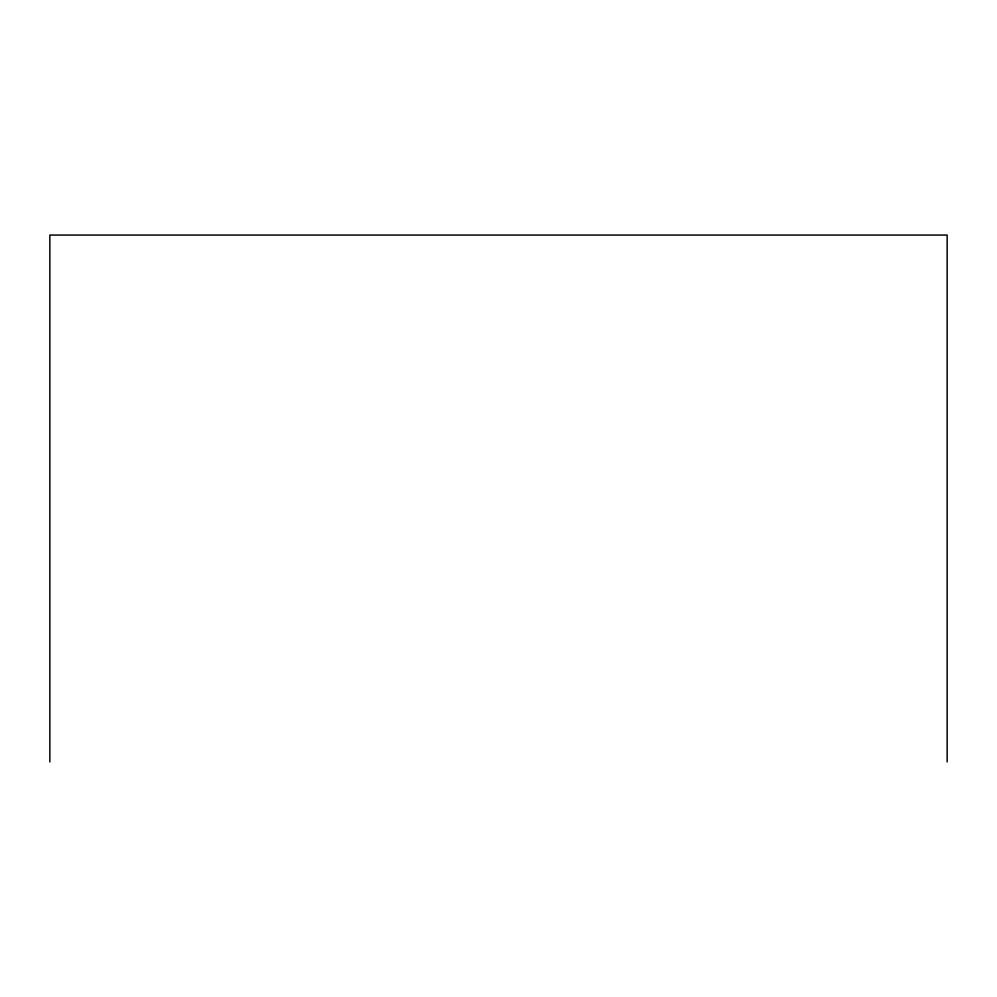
<?xml version="1.0" encoding="UTF-8"?>
<svg xmlns="http://www.w3.org/2000/svg" width="997" height="997" viewBox="0 0 997 997"><rect width="100%" height="100%" fill="white"/><g stroke="black" fill="none" stroke-linecap="round" stroke-linejoin="round"><path stroke-width="1.5" d="M947.15 761.945L947.15 235.055L49.85 235.055L49.85 761.945"/></g></svg>
